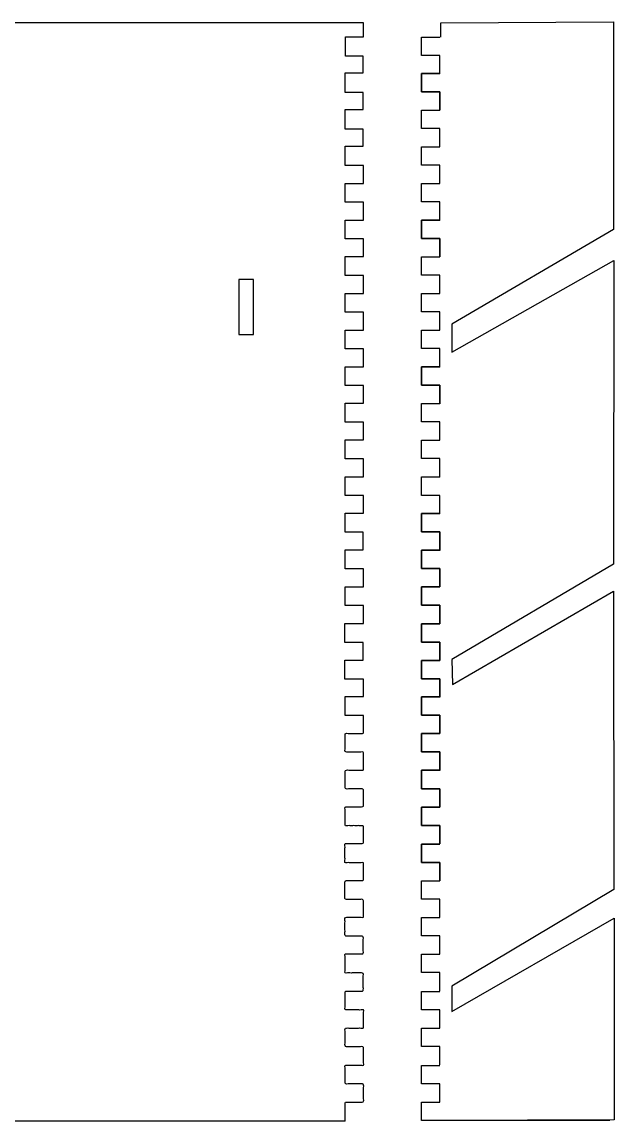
# Model space of a CAD drawing. Header units: millimetres. Extents: x -158 to 481, y -178 to 123.
# Drawn here: x 3.9 to 165.8, y -177.6 to 122.8 of the extents above; entities that cross this region are included whole.
import ezdxf

# ---------------------------------------------------------------- set-up
doc = ezdxf.new("R2010")
doc.units = ezdxf.units.MM
doc.layers.add('DEFAULT', color=7, linetype='Continuous')

msp = doc.modelspace()

# ---------------------------------------------------------------- linework, layer by layer
at = {"layer": 'DEFAULT'}
for points in [[(97.19, 113.46), (92.34, 113.46), (92.34, 118.7), (97.32, 118.7), (97.31, 122.5), (-157.65, 122.5)], [(118.44, 118.61), (118.44, 122.5), (165.63, 122.76), (165.65, 66.03), (121.4, 40.16), (121.4, 32.5), (165.75, 57.54), (165.59, -25.4), (121.45, -51.53), (121.57, -58.35), (165.59, -32.83), (165.76, -114.39), (121.43, -140.78), (121.43, -147.72), (165.77, -122.23), (165.77, -177.28), (118.42, -177.54)], [(118.15, 108.56), (118.15, 113.59), (113.15, 113.59), (113.15, 118.61), (118.15, 118.61)], [(92.23, -31.62), (97.27, -31.62), (97.27, -26.69), (92.24, -26.69), (92.24, -21.55), (97.22, -21.55), (97.22, -16.71), (92.24, -16.71), (92.24, -11.53), (97.26, -11.53), (97.26, -6.7), (92.25, -6.7), (92.25, -1.56), (97.28, -1.56), (97.28, 3.37), (92.25, 3.37), (92.25, 8.52), (97.28, 8.52), (97.28, 13.39), (92.23, 13.39), (92.23, 18.55), (97.29, 18.55), (97.29, 23.39), (92.23, 23.39), (92.23, 28.54), (97.29, 28.54), (97.29, 33.4), (92.23, 33.4), (92.23, 38.56), (97.28, 38.56), (97.28, 43.47), (92.24, 43.47), (92.24, 48.57), (97.3, 48.57), (97.3, 53.5), (92.23, 53.5), (92.23, 58.64), (97.29, 58.64), (97.29, 63.48), (92.23, 63.48), (92.23, 68.63), (97.27, 68.63), (97.27, 73.51), (92.24, 73.51), (92.24, 78.65), (97.29, 78.65), (97.29, 83.56), (92.23, 83.56), (92.23, 88.81), (97.21, 88.81), (97.21, 93.45), (92.25, 93.45), (92.25, 98.83), (97.22, 98.83), (97.22, 103.47), (92.25, 103.47), (92.25, 108.88), (97.2, 108.88), (97.2, 113.41)], [(118.15, 88.63), (118.15, 93.66), (113.15, 93.66), (113.15, 98.68), (118.15, 98.68)], [(118.15, 78.58), (118.15, 83.62), (113.15, 83.62), (113.15, 88.63), (118.15, 88.63)], [(118.15, 68.53), (118.15, 73.57), (113.15, 73.57), (113.15, 78.59), (118.15, 78.59)], [(118.15, 48.53), (118.15, 53.57), (113.15, 53.57), (113.15, 58.58), (118.15, 58.58)], [(118.15, 38.49), (118.15, 43.52), (113.15, 43.52), (113.15, 48.54), (118.15, 48.54)], [(118.15, 28.44), (118.15, 33.48), (113.15, 33.48), (113.15, 38.49), (118.15, 38.49)], [(118.15, 8.44), (118.15, 13.47), (113.15, 13.47), (113.15, 18.49), (118.15, 18.49)], [(118.15, -1.61), (118.15, 3.43), (113.15, 3.43), (113.15, 8.44), (118.15, 8.44)], [(118.15, -11.66), (118.15, -6.62), (113.15, -6.62), (113.15, -1.6), (118.15, -1.6)], [(97.27, -66.76), (92.26, -66.76), (92.26, -61.62), (97.28, -61.62), (97.28, -56.87), (92.21, -56.87), (92.21, -51.66), (97.23, -51.66), (97.23, -46.8), (92.2, -46.8), (92.2, -41.66), (97.29, -41.66), (97.29, -36.72), (92.23, -36.72), (92.23, -31.62)], [(118.15, -122.03), (118.15, -116.99), (113.15, -116.99), (113.15, -111.97), (118.15, -111.97)], [(118.15, -132.07), (118.15, -127.03), (113.15, -127.03), (113.15, -122.02), (118.15, -122.02)], [(118.15, -142.12), (118.15, -137.08), (113.15, -137.08), (113.15, -132.07), (118.15, -132.07)], [(118.15, -152.27), (118.15, -147.23), (113.15, -147.23), (113.15, -142.22), (118.15, -142.22)], [(118.15, -162.32), (118.15, -157.28), (113.15, -157.28), (113.15, -152.26), (118.15, -152.26)], [(118.15, -172.52), (118.15, -167.48), (113.15, -167.48), (113.15, -162.47), (118.15, -162.47)], [(164.66, -177.53), (118.14, -177.53), (113.13, -177.53), (113.13, -172.53), (118.14, -172.53)], [(-152.92, -177.62), (92.24, -177.62)]]:
    msp.add_lwpolyline(points, dxfattribs=at)
for points in [[(118.15, 98.62), (118.15, 103.66), (113.15, 103.66), (113.15, 108.67), (118.15, 108.67), (113.15, 108.67), (113.15, 103.66), (118.15, 103.66)], [(118.15, 58.53), (118.15, 63.57), (113.15, 63.57), (113.15, 68.58), (118.15, 68.58), (113.15, 68.58), (113.15, 63.57), (118.15, 63.57)], [(118.15, 18.43), (118.15, 23.47), (113.15, 23.47), (113.15, 28.48), (118.15, 28.48), (113.15, 28.48), (113.15, 23.47), (118.15, 23.47)], [(118.15, -11.61), (113.15, -11.61), (113.15, -16.63), (118.15, -16.63), (118.15, -21.66), (118.15, -16.63), (113.15, -16.63), (113.15, -11.61)], [(118.15, -31.66), (118.15, -26.62), (113.15, -26.62), (113.15, -21.61), (118.15, -21.61), (113.15, -21.61), (113.15, -26.62), (118.15, -26.62)], [(118.15, -41.7), (118.15, -36.67), (113.15, -36.67), (113.15, -31.65), (118.15, -31.65), (113.15, -31.65), (113.15, -36.67), (118.15, -36.67)], [(118.15, -41.7), (113.15, -41.7), (113.15, -46.71), (118.15, -46.71), (118.15, -51.75), (118.15, -46.71), (113.15, -46.71), (113.15, -41.7)], [(118.15, -61.8), (118.15, -56.76), (113.15, -56.76), (113.15, -51.75), (118.15, -51.75), (113.15, -51.75), (113.15, -56.76), (118.15, -56.76)], [(118.15, -71.74), (118.15, -66.7), (113.15, -66.7), (113.15, -61.69), (118.15, -61.69), (113.15, -61.69), (113.15, -66.7), (118.15, -66.7)], [(118.15, -81.79), (118.15, -76.75), (113.15, -76.75), (113.15, -71.74), (118.15, -71.74), (113.15, -71.74), (113.15, -76.75), (118.15, -76.75)], [(118.15, -81.78), (113.15, -81.78), (113.15, -86.8), (118.15, -86.8), (118.15, -91.83), (118.15, -86.8), (113.15, -86.8), (113.15, -81.78)], [(118.15, -101.88), (118.15, -96.84), (113.15, -96.84), (113.15, -91.83), (118.15, -91.83), (113.15, -91.83), (113.15, -96.84), (118.15, -96.84)], [(118.15, -111.98), (118.15, -106.94), (113.15, -106.94), (113.15, -101.93), (118.15, -101.93), (113.15, -101.93), (113.15, -106.94), (118.15, -106.94)]]:
    msp.add_lwpolyline(points, close=True, dxfattribs=at)
msp.add_polyline3d([(63.24, 52.36, 3), (63.24, 37.36, 3), (67.24, 37.36, 3), (67.24, 52.36, 3), (63.24, 52.36, 3)], dxfattribs=at)
msp.add_open_spline([(92.25, -177.64), (92.25, -172.49), (97.32, -172.49), (97.32, -167.51), (92.24, -167.51), (92.24, -162.4), (97.29, -162.4), (97.29, -157.33), (92.24, -157.33), (92.24, -152.22), (97.3, -152.22), (97.3, -147.29), (92.24, -147.29), (92.24, -142.14), (97.23, -142.14), (97.23, -137.18), (92.25, -137.18), (92.25, -131.97), (97.23, -131.97), (97.23, -127.11), (92.22, -127.11), (92.22, -121.94), (97.25, -121.94), (97.25, -117.07), (92.21, -117.07), (92.21, -111.91), (97.29, -111.91), (97.29, -107.03), (92.22, -107.03), (92.22, -101.81), (97.27, -101.81), (97.27, -96.91), (92.24, -96.91), (92.24, -91.73), (97.26, -91.73), (97.26, -86.88), (92.25, -86.88), (92.25, -81.71), (97.3, -81.71), (97.3, -76.79), (92.24, -76.79), (92.24, -71.69), (97.28, -71.69), (97.28, -66.77)], degree=1, knots=[0, 0, 5.147501, 10.217476, 15.202771, 20.280862, 25.390287, 30.435027, 35.506031, 40.552933, 45.655989, 50.71465, 55.648136, 60.704554, 65.857855, 70.844803, 75.803126, 80.786364, 85.993775, 90.979476, 95.838134, 100.846289, 106.015682, 111.040937, 115.912053, 120.945124, 126.104378, 131.179629, 136.063702, 141.129413, 146.350294, 151.396573, 156.292654, 161.327689, 166.505832, 171.53368, 176.386723, 181.404189, 186.57599, 191.627821, 196.540648, 201.594177, 206.698729, 211.734124, 221.675526, 221.675526], dxfattribs=at)

doc.saveas('drawing.dxf')
